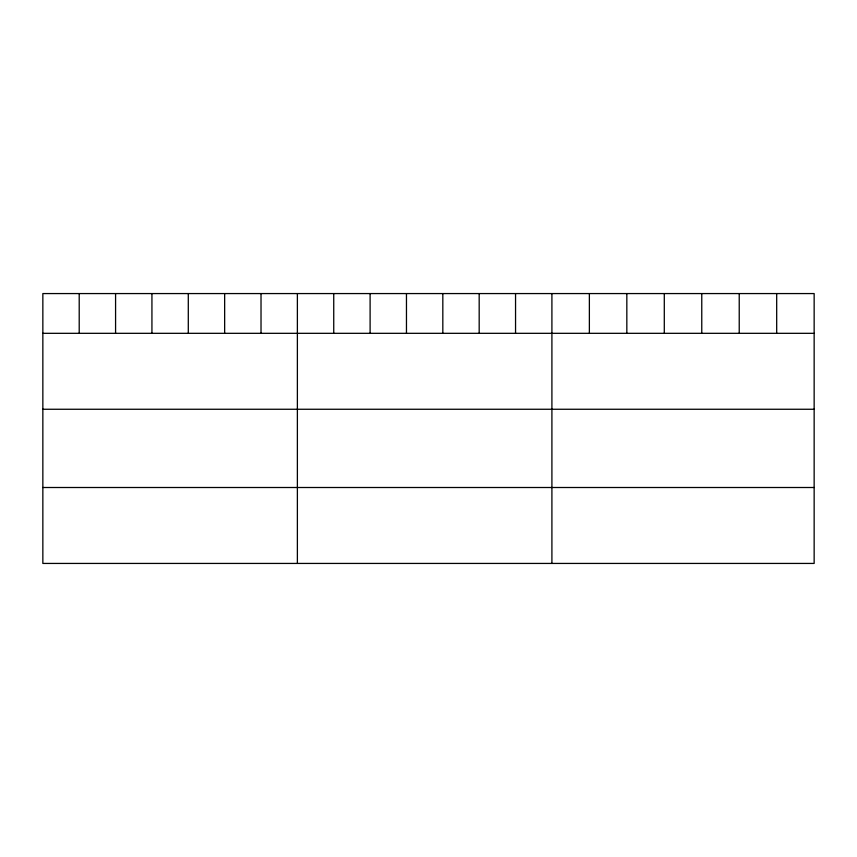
<?xml version="1.0" encoding="UTF-8"?>
<svg xmlns="http://www.w3.org/2000/svg" width="857" height="857" viewBox="0 0 857 857"><rect width="100%" height="100%" fill="white"/><g stroke="black" fill="none" stroke-linecap="round" stroke-linejoin="round"><path stroke-width="1.29" d="M814.15 333.319L814.15 563.435L42.85 563.435L42.85 293.565L814.15 293.565L814.15 333.319L42.85 333.319M42.85 409.26L814.15 409.26M42.85 487.504L814.15 487.504M776.688 293.565L776.688 333.319M739.227 293.565L739.227 333.319M701.765 293.565L701.765 333.319M664.293 293.565L664.293 333.319M626.831 293.565L626.831 333.319M589.37 293.565L589.37 333.319M551.908 293.565L551.908 563.435M515.55 293.565L515.55 333.319M479.181 293.565L479.181 333.319M442.823 293.565L442.823 333.319M406.464 293.565L406.464 333.319M370.106 293.565L370.106 333.319M333.737 293.565L333.737 333.319M297.379 293.565L297.379 563.435M261.021 293.565L261.021 333.319M224.652 293.565L224.652 333.319M188.294 293.565L188.294 333.319M151.935 293.565L151.935 333.319M115.577 293.565L115.577 333.319M79.208 293.565L79.208 333.319"/></g></svg>
